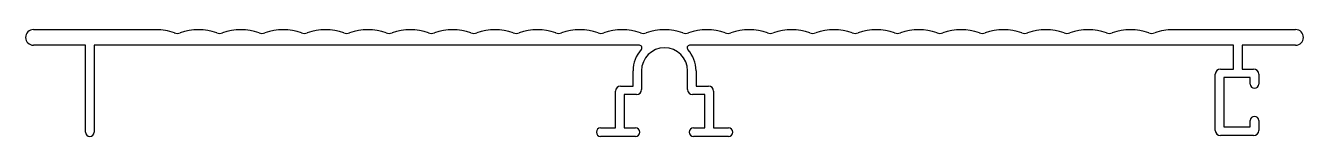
# Model space of a CAD drawing. Extents: x 534 to 684, y 831 to 844.
import ezdxf

# ---------------------------------------------------------------- set-up
doc = ezdxf.new("R2010")
doc.units = 0
doc.layers.get('0').update_dxf_attribs({"linetype": 'CONTINUOUS'})

msp = doc.modelspace()

# ---------------------------------------------------------------- linework, layer by layer
for p, q in [((534.99, 843.97), (549.39, 843.97)), ((668.75, 843.97), (683.15, 843.97)), ((541.12, 842.13), (534.99, 842.13)), ((541.12, 831.93), (541.12, 842.13)), ((542.12, 842.13), (542.12, 831.93)), ((606.12, 842.13), (542.12, 842.13)), ((675.87, 842.13), (612.02, 842.13)), ((675.87, 839.33), (675.87, 842.13)), ((683.15, 842.13), (676.87, 842.13)), ((676.87, 842.13), (676.87, 839.33)), ((605.37, 837.33), (605.37, 839.13)), ((606.37, 839.13), (606.37, 836.93)), ((611.77, 836.93), (611.77, 839.13)), ((612.77, 839.13), (612.77, 837.33)), ((673.72, 832.13), (673.72, 838.73)), ((674.32, 839.33), (675.87, 839.33)), ((676.87, 839.33), (678.22, 839.33)), ((678.82, 838.73), (678.82, 837.58)), ((603.92, 837.33), (605.37, 837.33)), ((612.77, 837.33), (614.22, 837.33)), ((677.82, 838.33), (674.72, 838.33)), ((674.72, 838.33), (674.72, 832.53)), ((677.82, 837.58), (677.82, 838.33)), ((603.32, 832.43), (603.32, 836.73)), ((605.77, 836.33), (604.32, 836.33)), ((604.32, 836.33), (604.32, 832.43)), ((613.82, 836.33), (612.37, 836.33)), ((613.82, 832.43), (613.82, 836.33)), ((614.82, 836.73), (614.82, 832.43)), ((674.72, 832.53), (677.82, 832.53)), ((677.82, 832.53), (677.82, 833.28)), ((678.82, 833.28), (678.82, 832.13)), ((541.62, 831.43), (541.62, 831.43)), ((601.57, 832.43), (603.32, 832.43)), ((605.67, 831.43), (601.57, 831.43)), ((604.32, 832.43), (605.67, 832.43)), ((612.47, 832.43), (613.82, 832.43)), ((616.57, 831.43), (612.47, 831.43)), ((614.82, 832.43), (616.57, 832.43)), ((678.22, 831.53), (674.32, 831.53))]:
    msp.add_line(p, q)
for centre, radius, start, end in [((534.99, 843.05), 0.92, 90, 270), ((549.39, 837.66), 6.3, 70.0956, 90), ((551.87, 844.53), 1, 250.0956, 289.9044), ((554.36, 837.66), 6.3, 70.0956, 109.9044), ((556.85, 844.53), 1, 250.0956, 289.9044), ((559.33, 837.66), 6.3, 70.0956, 109.9044), ((561.82, 844.53), 1, 250.0956, 289.9044), ((564.31, 837.66), 6.3, 70.0956, 109.9044), ((566.79, 844.53), 1, 250.0956, 289.9044), ((569.28, 837.66), 6.3, 70.0956, 109.9044), ((571.77, 844.53), 1, 250.0956, 289.9044), ((574.25, 837.66), 6.3, 70.0956, 109.9044), ((576.74, 844.53), 1, 250.0956, 289.9044), ((579.23, 837.66), 6.3, 70.0956, 109.9044), ((581.71, 844.53), 1, 250.0956, 289.9044), ((584.2, 837.66), 6.3, 70.0956, 109.9044), ((586.69, 844.53), 1, 250.0956, 289.9044), ((589.17, 837.66), 6.3, 70.0956, 109.9044), ((591.66, 844.53), 1, 250.0956, 289.9044), ((594.15, 837.66), 6.3, 70.0956, 109.9044), ((596.63, 844.53), 1, 250.0956, 289.9044), ((599.12, 837.66), 6.3, 70.0956, 109.9044), ((601.61, 844.53), 1, 250.0956, 289.9044), ((604.09, 837.66), 6.3, 70.0956, 109.9044), ((606.58, 844.53), 1, 250.0956, 289.9044), ((609.07, 837.66), 6.3, 70.0956, 109.9044), ((611.55, 844.53), 1, 250.0956, 289.9044), ((614.04, 837.66), 6.3, 70.0956, 109.9044), ((616.53, 844.53), 1, 250.0956, 289.9044), ((619.01, 837.66), 6.3, 70.0956, 109.9044), ((621.5, 844.53), 1, 250.0956, 289.9044), ((623.99, 837.66), 6.3, 70.0956, 109.9044), ((626.47, 844.53), 1, 250.0956, 289.9044), ((628.96, 837.66), 6.3, 70.0956, 109.9044), ((631.45, 844.53), 1, 250.0956, 289.9044), ((633.93, 837.66), 6.3, 70.0956, 109.9044), ((636.42, 844.53), 1, 250.0956, 289.9044), ((638.91, 837.66), 6.3, 70.0956, 109.9044), ((641.39, 844.53), 1, 250.0956, 289.9044), ((643.88, 837.66), 6.3, 70.0956, 109.9044), ((646.37, 844.53), 1, 250.0956, 289.9044), ((648.85, 837.66), 6.3, 70.0956, 109.9044), ((651.34, 844.53), 1, 250.0956, 289.9044), ((653.83, 837.66), 6.3, 70.0956, 109.9044), ((656.31, 844.53), 1, 250.0956, 289.9044), ((658.8, 837.66), 6.3, 70.0956, 109.9044), ((661.29, 844.53), 1, 250.0956, 289.9044), ((663.77, 837.66), 6.3, 70.0956, 109.9044), ((666.26, 844.53), 1, 250.0956, 289.9044), ((668.75, 837.66), 6.3, 90, 109.9044), ((683.15, 843.05), 0.92, 270, 90), ((609.07, 839.13), 3.7, 137.5458, 180), ((606.12, 841.83), 0.3, 317.5458, 90), ((609.07, 839.13), 2.7, 90, 180), ((609.07, 839.13), 2.7, 360, 90), ((612.02, 841.83), 0.3, 90, 222.4542), ((609.07, 839.13), 3.7, 0, 42.4542), ((674.32, 838.73), 0.6, 90, 180), ((678.22, 838.73), 0.6, 0, 90), ((603.92, 836.73), 0.6, 90, 180), ((614.22, 836.73), 0.6, 0, 90), ((678.32, 837.58), 0.5, 180, 270), ((678.32, 837.58), 0.5, 270, 0), ((605.77, 836.93), 0.6, 270, 360), ((612.37, 836.93), 0.6, 180, 270), ((678.32, 833.28), 0.5, 90, 180), ((678.32, 833.28), 0.5, 360, 90), ((541.62, 831.93), 0.5, 180, 270), ((541.62, 831.93), 0.5, 270, 0), ((601.57, 831.93), 0.5, 90, 180), ((601.57, 831.93), 0.5, 180, 270), ((605.67, 831.93), 0.5, 0, 90), ((605.67, 831.93), 0.5, 270, 0), ((612.47, 831.93), 0.5, 90, 180), ((612.47, 831.93), 0.5, 180, 270), ((616.57, 831.93), 0.5, 0, 90), ((616.57, 831.93), 0.5, 270, 360), ((674.32, 832.13), 0.6, 180, 270), ((678.22, 832.13), 0.6, 270, 0)]:
    msp.add_arc(centre, radius, start, end)

doc.saveas('drawing.dxf')
